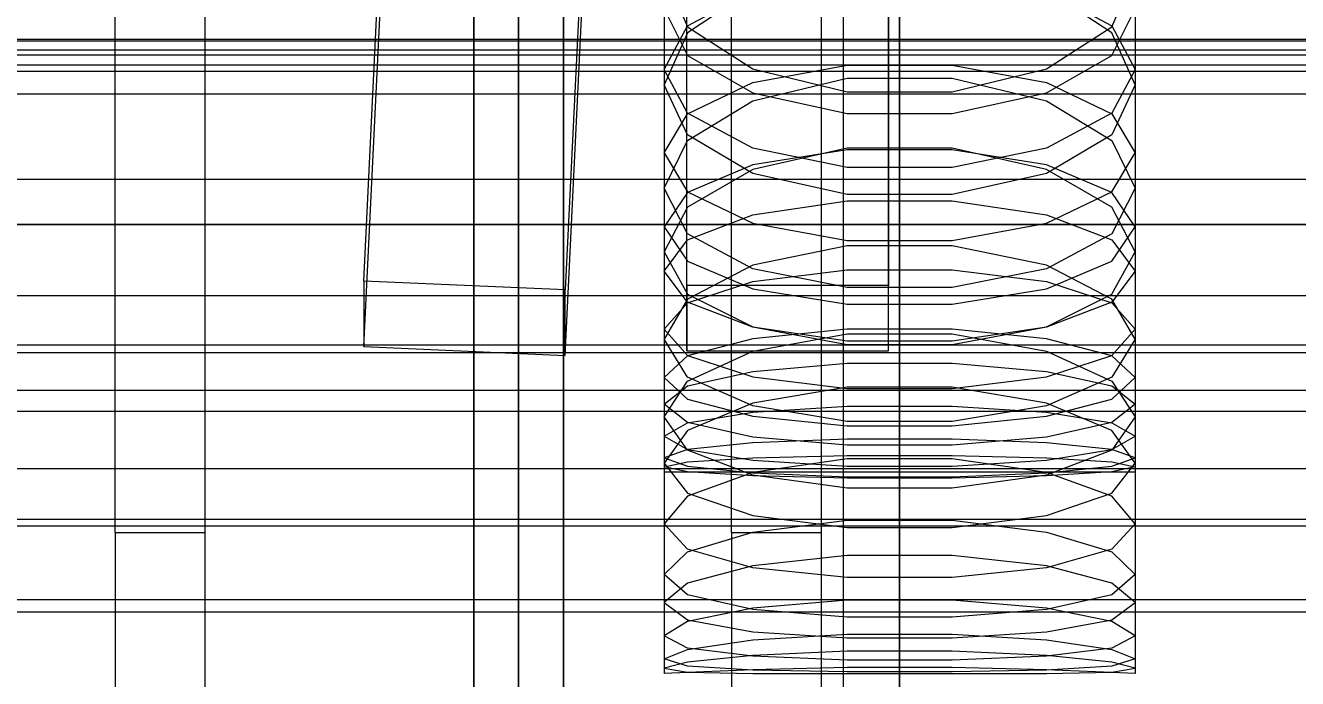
# Model space of a CAD drawing. Header units: millimetres. Extents: x -191664 to 191490, y -197311 to 10263.
# Drawn here: x -208 to -94.5, y -30667.7 to -30609.4 of the extents above; entities that cross this region are included whole.
import ezdxf

# ---------------------------------------------------------------- set-up
doc = ezdxf.new("R2010")
doc.units = ezdxf.units.MM
for name, color, linetype, lineweight in [('COTAS_USUARIO', 1, 'Continuous', 0), ('frontal_briquetadora', 7, 'Continuous', 0), ('frontal_C01', 7, 'Continuous', 0), ('frontal_C02', 7, 'Continuous', 0), ('frontal_C03', 7, 'Continuous', 0), ('frontal_mezcladora', 7, 'Continuous', 0), ('frontal_secador', 7, 'Continuous', 0)]:
    doc.layers.add(name, color=color, linetype=linetype, lineweight=lineweight)
doc.dimstyles.new('PLANTA_100', dxfattribs={"dimtxt": 250, "dimasz": 150, "dimexe": 150, "dimexo": 80, "dimgap": 100, "dimtad": 1, "dimtih": 1, "dimtoh": 1, "dimdec": 1, "dimdsep": 46, "dimcen": 0.09, "dimclrd": 1, "dimclre": 1, "dimclrt": 1, "dimadec": 0, "dimazin": 0, "dimtfac": 1, "dimtdec": 4, "dimtofl": 0, "dimtmove": 0, "dimatfit": 3, "dimfxl": 1, "dimtolj": 1, "dimtzin": 0, "dimarcsym": 0})

# ---------------------------------------------------------------- blocks, each defined once
blk = doc.blocks.new('*D108')
at = {"layer": 'COTAS_USUARIO', "color": 1, "lineweight": -2, "transparency": 16777216}
for p, q in [((-80, -30400), (-1350, -30400)), ((-1200, -31850), (-1200, -30550)), ((-80, -32000), (-1350, -32000))]:
    blk.add_line(p, q, dxfattribs=at)
at = {"layer": 'COTAS_USUARIO', "color": 1, "transparency": 16777216}
for points in [[(-1225, -30550), (-1175, -30550), (-1200, -30400)], [(-1225, -31850), (-1175, -31850), (-1200, -32000)]]:
    blk.add_solid(points, dxfattribs=at)
at = {"layer": 'Defpoints', "color": 0, "transparency": 16777216}
for p in [(-1200, -30400), (0, -30400), (0, -32000)]:
    blk.add_point(p, dxfattribs=at)
blk = doc.blocks.new('*D109')
at = {"layer": 'COTAS_USUARIO', "color": 1, "lineweight": -2, "transparency": 16777216}
for p, q in [((-80, -28700), (-1350, -28700)), ((-1200, -31850), (-1200, -28850)), ((-80, -32000), (-1350, -32000))]:
    blk.add_line(p, q, dxfattribs=at)
at = {"layer": 'COTAS_USUARIO', "color": 1, "transparency": 16777216}
for points in [[(-1225, -28850), (-1175, -28850), (-1200, -28700)], [(-1225, -31850), (-1175, -31850), (-1200, -32000)]]:
    blk.add_solid(points, dxfattribs=at)
at = {"layer": 'Defpoints', "color": 0, "transparency": 16777216}
for p in [(-1200, -28700), (0, -28700), (0, -32000)]:
    blk.add_point(p, dxfattribs=at)
blk = doc.blocks.new('*D110')
at = {"layer": 'COTAS_USUARIO', "color": 1, "lineweight": -2, "transparency": 16777216}
for p, q in [((-80, -30350), (-1350, -30350)), ((-1200, -31850), (-1200, -30500)), ((-80, -32000), (-1350, -32000))]:
    blk.add_line(p, q, dxfattribs=at)
at = {"layer": 'COTAS_USUARIO', "color": 1, "transparency": 16777216}
for points in [[(-1225, -30500), (-1175, -30500), (-1200, -30350)], [(-1225, -31850), (-1175, -31850), (-1200, -32000)]]:
    blk.add_solid(points, dxfattribs=at)
at = {"layer": 'Defpoints', "color": 0, "transparency": 16777216}
for p in [(-1200, -30350), (0, -30350), (0, -32000)]:
    blk.add_point(p, dxfattribs=at)
blk = doc.blocks.new('*D111')
at = {"layer": 'COTAS_USUARIO', "color": 1, "lineweight": -2, "transparency": 16777216}
for p, q in [((-80, -27700), (-1350, -27700)), ((-1200, -31850), (-1200, -27850)), ((-80, -32000), (-1350, -32000))]:
    blk.add_line(p, q, dxfattribs=at)
at = {"layer": 'COTAS_USUARIO', "color": 1, "transparency": 16777216}
for points in [[(-1225, -27850), (-1175, -27850), (-1200, -27700)], [(-1225, -31850), (-1175, -31850), (-1200, -32000)]]:
    blk.add_solid(points, dxfattribs=at)
at = {"layer": 'Defpoints', "color": 0, "transparency": 16777216}
for p in [(-1200, -27700), (0, -27700), (0, -32000)]:
    blk.add_point(p, dxfattribs=at)
blk = doc.blocks.new('*D121')
at = {"layer": 'COTAS_USUARIO', "color": 1, "lineweight": -2, "transparency": 16777216}
for p, q in [((-80, -29000), (-1350, -29000)), ((-1200, -31850), (-1200, -29150)), ((-80, -32000), (-1350, -32000))]:
    blk.add_line(p, q, dxfattribs=at)
at = {"layer": 'COTAS_USUARIO', "color": 1, "transparency": 16777216}
for points in [[(-1225, -29150), (-1175, -29150), (-1200, -29000)], [(-1225, -31850), (-1175, -31850), (-1200, -32000)]]:
    blk.add_solid(points, dxfattribs=at)
at = {"layer": 'Defpoints', "color": 0, "transparency": 16777216}
for p in [(-1200, -29000), (0, -29000), (0, -32000)]:
    blk.add_point(p, dxfattribs=at)

msp = doc.modelspace()

# ---------------------------------------------------------------- linework, layer by layer
at = {"layer": 'frontal_briquetadora', "color": 8, "true_color": 0x728089}
for p, q in [((-164, -30454.15), (-164, -30698)), ((-160, -30698), (-160, -30454.15)), ((-164, -30719.29), (-164, -30492.29))]:
    msp.add_line(p, q, dxfattribs=at)
at = {"layer": 'frontal_briquetadora', "color": 254, "true_color": 0xd5dbd6}
for p, q in [((-160, -30478.15), (-160, -30722)), ((-160, -30727.14), (-160, -30483.29))]:
    msp.add_line(p, q, dxfattribs=at)
at = {"layer": 'frontal_briquetadora', "color": 250, "true_color": 0x30373b}
for p, q in [((-160, -30483.29), (-160, -30715.65)), ((-160, -30722.08), (-160, -30489.72))]:
    msp.add_line(p, q, dxfattribs=at)
at = {"layer": 'frontal_briquetadora', "color": 252, "true_color": 0x77858c}
for p, q in [((-160, -30489.72), (-160, -30716.72)), ((-160, -30719.29), (-160, -30492.29))]:
    msp.add_line(p, q, dxfattribs=at)
at = {"layer": 'frontal_briquetadora', "color": 8, "true_color": 0x64747c}
for p, q in [((-168, -30713.16), (-168, -30492.29)), ((-160, -30492.29), (-160, -30713.16)), ((-168, -30497.43), (-168, -30718.3)), ((-160, -30718.3), (-160, -30497.43))]:
    msp.add_line(p, q, dxfattribs=at)
at = {"layer": 'frontal_briquetadora', "color": 9, "true_color": 0xb9c3c2}
for p, q in [((-151, -30599.11), (-151, -30614.7)), ((-109, -30599.11), (-109, -30614.7)), ((-151, -30604.67), (-148.92, -30609.51)), ((-111.08, -30609.51), (-109, -30604.67)), ((-143.09, -30606.19), (-148.92, -30610.05)), ((-148.92, -30609.42), (-143.09, -30606.3)), ((-111.08, -30610.05), (-116.91, -30606.19)), ((-116.91, -30606.3), (-111.08, -30609.42)), ((-160, -30607.55), (-160, -30617.66)), ((-160, -30607.88), (-160, -30617.96)), ((-160, -30618.26), (-160, -30608.21)), ((-151, -30607.9), (-151, -30623.91)), ((-151, -30607.9), (-148.92, -30612.06)), ((-111.08, -30612.06), (-109, -30607.9)), ((-109, -30607.9), (-109, -30623.91)), ((-151, -30613.32), (-148.92, -30609.42)), ((-148.92, -30610.05), (-151, -30614.7)), ((-148.92, -30609.51), (-143.09, -30613.27)), ((-116.91, -30613.27), (-111.08, -30609.51)), ((-111.08, -30609.42), (-109, -30613.32)), ((-109, -30614.7), (-111.08, -30610.05)), ((-148.92, -30612.06), (-143.09, -30615.4)), ((-116.91, -30615.4), (-111.08, -30612.06)), ((-151, -30613.32), (-151, -30629.59)), ((-148.92, -30617.21), (-151, -30613.32)), ((-143.09, -30614.48), (-134.67, -30612.93)), ((-143.09, -30613.27), (-134.67, -30615.31)), ((-134.67, -30612.93), (-125.33, -30612.93)), ((-125.33, -30612.93), (-116.91, -30614.48)), ((-125.33, -30615.31), (-116.91, -30613.27)), ((-109, -30613.32), (-111.08, -30617.21)), ((-109, -30613.32), (-109, -30629.59)), ((-148.92, -30617.28), (-143.09, -30614.48)), ((-143.09, -30616.11), (-134.67, -30614.08)), ((-134.67, -30614.08), (-125.33, -30614.08)), ((-125.33, -30614.08), (-116.91, -30616.11)), ((-116.91, -30614.48), (-111.08, -30617.28)), ((-148.92, -30619.16), (-151, -30614.7)), ((-143.09, -30615.4), (-134.67, -30617.26)), ((-134.67, -30615.31), (-125.33, -30615.31)), ((-125.33, -30617.26), (-116.91, -30615.4)), ((-109, -30614.7), (-111.08, -30619.16)), ((-148.92, -30619.66), (-143.09, -30616.11)), ((-116.91, -30616.11), (-111.08, -30619.66)), ((-160, -30617.66), (-160, -30626.89)), ((-160, -30617.96), (-160, -30627.16)), ((-151, -30620.76), (-148.92, -30617.28)), ((-143.09, -30620.34), (-148.92, -30617.21)), ((-134.67, -30617.26), (-125.33, -30617.26)), ((-111.08, -30617.21), (-116.91, -30620.34)), ((-111.08, -30617.28), (-109, -30620.76)), ((-160, -30627.44), (-160, -30618.26)), ((-151, -30623.91), (-148.92, -30619.66)), ((-143.09, -30622.61), (-148.92, -30619.16)), ((-111.08, -30619.16), (-116.91, -30622.61)), ((-111.08, -30619.66), (-109, -30623.91)), ((-151, -30620.76), (-151, -30637.39)), ((-151, -30620.76), (-148.92, -30624.25)), ((-134.67, -30622.07), (-143.09, -30620.34)), ((-134.67, -30620.35), (-143.09, -30622.26)), ((-134.67, -30620.48), (-143.09, -30621.84)), ((-125.33, -30620.35), (-134.67, -30620.35)), ((-125.33, -30620.48), (-134.67, -30620.48)), ((-116.91, -30620.34), (-125.33, -30622.07)), ((-116.91, -30622.26), (-125.33, -30620.35)), ((-116.91, -30621.84), (-125.33, -30620.48)), ((-111.08, -30624.25), (-109, -30620.76)), ((-109, -30620.76), (-109, -30637.39)), ((-143.09, -30621.84), (-148.92, -30624.3)), ((-143.09, -30622.26), (-148.92, -30625.6)), ((-125.33, -30622.07), (-134.67, -30622.07)), ((-111.08, -30624.3), (-116.91, -30621.84)), ((-111.08, -30625.6), (-116.91, -30622.26)), ((-134.67, -30624.47), (-143.09, -30622.61)), ((-116.91, -30622.61), (-125.33, -30624.47)), ((-148.92, -30627.98), (-151, -30623.91)), ((-148.92, -30624.3), (-151, -30627.37)), ((-148.92, -30624.25), (-143.09, -30627.04)), ((-125.33, -30624.47), (-134.67, -30624.47)), ((-116.91, -30627.04), (-111.08, -30624.25)), ((-109, -30623.91), (-111.08, -30627.98)), ((-109, -30627.37), (-111.08, -30624.3)), ((-148.92, -30625.6), (-151, -30629.59)), ((-143.09, -30626.29), (-134.67, -30625.05)), ((-134.67, -30625.05), (-125.33, -30625.05)), ((-125.33, -30625.05), (-116.91, -30626.29)), ((-109, -30629.59), (-111.08, -30625.6)), ((-160, -30626.89), (-160, -30635.22)), ((-148.92, -30628.52), (-143.09, -30626.29)), ((-143.09, -30627.04), (-134.67, -30628.6)), ((-125.33, -30628.6), (-116.91, -30627.04)), ((-116.91, -30626.29), (-111.08, -30628.52)), ((-160, -30627.16), (-160, -30635.46)), ((-160, -30635.71), (-160, -30627.44)), ((-151, -30627.37), (-151, -30644.32)), ((-151, -30627.37), (-148.92, -30630.44)), ((-143.09, -30631.11), (-148.92, -30627.98)), ((-111.08, -30627.98), (-116.91, -30631.11)), ((-111.08, -30630.44), (-109, -30627.37)), ((-109, -30627.37), (-109, -30644.32)), ((-151, -30631.31), (-148.92, -30628.52)), ((-134.67, -30629.06), (-143.09, -30630.79)), ((-134.67, -30628.6), (-125.33, -30628.6)), ((-125.33, -30629.06), (-134.67, -30629.06)), ((-116.91, -30630.79), (-125.33, -30629.06)), ((-111.08, -30628.52), (-109, -30631.31)), ((-151, -30629.59), (-148.92, -30633.39)), ((-148.92, -30630.44), (-143.09, -30632.9)), ((-116.91, -30632.9), (-111.08, -30630.44)), ((-111.08, -30633.39), (-109, -30629.59)), ((-151, -30631.31), (-151, -30648.45)), ((-148.92, -30634.1), (-151, -30631.31)), ((-143.09, -30630.79), (-148.92, -30633.81)), ((-134.67, -30632.79), (-143.09, -30631.11)), ((-143.09, -30632.25), (-134.67, -30631.2)), ((-134.67, -30631.2), (-125.33, -30631.2)), ((-116.91, -30631.11), (-125.33, -30632.79)), ((-125.33, -30631.2), (-116.91, -30632.25)), ((-111.08, -30633.81), (-116.91, -30630.79)), ((-109, -30631.31), (-111.08, -30634.1)), ((-109, -30631.31), (-109, -30648.45)), ((-148.92, -30634.14), (-143.09, -30632.25)), ((-116.91, -30632.25), (-111.08, -30634.14)), ((-148.92, -30633.81), (-151, -30637.39)), ((-148.92, -30633.39), (-143.09, -30636.3)), ((-143.09, -30632.9), (-134.67, -30634.27)), ((-125.33, -30632.79), (-134.67, -30632.79)), ((-125.33, -30634.27), (-116.91, -30632.9)), ((-116.91, -30636.3), (-111.08, -30633.39)), ((-109, -30637.39), (-111.08, -30633.81)), ((-151, -30636.5), (-148.92, -30634.14)), ((-143.09, -30636.33), (-148.92, -30634.1)), ((-134.67, -30634.27), (-125.33, -30634.27)), ((-111.08, -30634.1), (-116.91, -30636.33)), ((-111.08, -30634.14), (-109, -30636.5)), ((-160, -30635.22), (-160, -30642.62)), ((-160, -30635.46), (-160, -30642.83)), ((-160, -30643.05), (-160, -30635.71)), ((-151, -30636.5), (-151, -30653.88)), ((-151, -30636.5), (-148.92, -30638.86)), ((-143.09, -30636.3), (-134.67, -30637.86)), ((-134.67, -30637.57), (-143.09, -30636.33)), ((-134.67, -30636.49), (-143.09, -30637.35)), ((-143.09, -30638.47), (-134.67, -30636.92)), ((-125.33, -30636.49), (-134.67, -30636.49)), ((-134.67, -30636.92), (-125.33, -30636.92)), ((-125.33, -30637.86), (-116.91, -30636.3)), ((-116.91, -30636.33), (-125.33, -30637.57)), ((-116.91, -30637.35), (-125.33, -30636.49)), ((-125.33, -30636.92), (-116.91, -30638.47)), ((-111.08, -30638.86), (-109, -30636.5)), ((-109, -30636.5), (-109, -30653.88)), ((-148.92, -30640.78), (-151, -30637.39)), ((-143.09, -30637.35), (-148.92, -30638.89)), ((-125.33, -30637.57), (-134.67, -30637.57)), ((-134.67, -30637.86), (-125.33, -30637.86)), ((-111.08, -30638.89), (-116.91, -30637.35)), ((-109, -30637.39), (-111.08, -30640.78)), ((-148.92, -30638.89), (-151, -30640.82)), ((-148.92, -30641.15), (-143.09, -30638.47)), ((-148.92, -30638.86), (-143.09, -30640.75)), ((-143.09, -30640.27), (-134.67, -30639.54)), ((-134.67, -30639.54), (-125.33, -30639.54)), ((-125.33, -30639.54), (-116.91, -30640.27)), ((-116.91, -30638.47), (-111.08, -30641.15)), ((-116.91, -30640.75), (-111.08, -30638.86)), ((-109, -30640.82), (-111.08, -30638.89)), ((-148.92, -30641.57), (-143.09, -30640.27)), ((-116.91, -30640.27), (-111.08, -30641.57)), ((-151, -30640.82), (-151, -30658.41)), ((-151, -30640.82), (-148.92, -30642.74)), ((-151, -30644.32), (-148.92, -30641.15)), ((-151, -30643.2), (-148.92, -30641.57)), ((-143.09, -30643.36), (-148.92, -30640.78)), ((-143.09, -30640.75), (-134.67, -30641.8)), ((-134.67, -30641.67), (-143.09, -30643.1)), ((-125.33, -30641.67), (-134.67, -30641.67)), ((-134.67, -30641.8), (-125.33, -30641.8)), ((-125.33, -30641.8), (-116.91, -30640.75)), ((-116.91, -30643.1), (-125.33, -30641.67)), ((-111.08, -30640.78), (-116.91, -30643.36)), ((-111.08, -30642.74), (-109, -30640.82)), ((-111.08, -30641.15), (-109, -30644.32)), ((-111.08, -30641.57), (-109, -30643.2)), ((-109, -30640.82), (-109, -30658.41)), ((-160, -30642.62), (-160, -30649.07)), ((-160, -30642.83), (-160, -30649.26)), ((-148.92, -30642.74), (-143.09, -30644.28)), ((-116.91, -30644.28), (-111.08, -30642.74)), ((-160, -30649.45), (-160, -30643.05)), ((-151, -30643.2), (-151, -30660.91)), ((-148.92, -30644.84), (-151, -30643.2)), ((-143.09, -30643.1), (-148.92, -30645.56)), ((-148.92, -30644.86), (-143.09, -30643.91)), ((-134.67, -30644.73), (-143.09, -30643.36)), ((-143.09, -30643.91), (-134.67, -30643.38)), ((-134.67, -30643.38), (-125.33, -30643.38)), ((-116.91, -30643.36), (-125.33, -30644.73)), ((-125.33, -30643.38), (-116.91, -30643.91)), ((-111.08, -30645.56), (-116.91, -30643.1)), ((-116.91, -30643.91), (-111.08, -30644.86)), ((-109, -30643.2), (-111.08, -30644.84)), ((-109, -30643.2), (-109, -30660.91)), ((-148.92, -30647.29), (-151, -30644.32)), ((-151, -30646.05), (-148.92, -30644.86)), ((-143.09, -30646.14), (-148.92, -30644.84)), ((-143.09, -30644.28), (-134.67, -30645.14)), ((-125.33, -30644.73), (-134.67, -30644.73)), ((-134.67, -30645.14), (-125.33, -30645.14)), ((-125.33, -30645.14), (-116.91, -30644.28)), ((-111.08, -30644.84), (-116.91, -30646.14)), ((-109, -30644.32), (-111.08, -30647.29)), ((-111.08, -30644.86), (-109, -30646.05)), ((-148.92, -30645.56), (-151, -30648.45)), ((-151, -30646.05), (-151, -30663.89)), ((-151, -30646.05), (-148.92, -30647.24)), ((-134.67, -30646.87), (-143.09, -30646.14)), ((-134.67, -30646.33), (-143.09, -30646.66)), ((-125.33, -30646.33), (-134.67, -30646.33)), ((-116.91, -30646.14), (-125.33, -30646.87)), ((-116.91, -30646.66), (-125.33, -30646.33)), ((-109, -30648.45), (-111.08, -30645.56)), ((-111.08, -30647.24), (-109, -30646.05)), ((-109, -30646.05), (-109, -30663.89)), ((-148.92, -30647.25), (-151, -30648)), ((-143.09, -30646.66), (-148.92, -30647.25)), ((-148.92, -30647.24), (-143.09, -30648.19)), ((-143.09, -30649.53), (-148.92, -30647.29)), ((-125.33, -30646.87), (-134.67, -30646.87)), ((-111.08, -30647.25), (-116.91, -30646.66)), ((-116.91, -30648.19), (-111.08, -30647.24)), ((-111.08, -30647.29), (-116.91, -30649.53)), ((-109, -30648), (-111.08, -30647.25)), ((-151, -30648), (-151, -30665.94)), ((-151, -30648), (-148.92, -30648.74)), ((-151, -30648.8), (-148.92, -30648.35)), ((-151, -30648.45), (-148.92, -30651.13)), ((-148.92, -30648.35), (-143.09, -30647.99)), ((-143.09, -30647.99), (-134.67, -30647.79)), ((-134.67, -30648.07), (-143.09, -30649.3)), ((-143.09, -30648.19), (-134.67, -30648.72)), ((-134.67, -30647.79), (-125.33, -30647.79)), ((-125.33, -30648.07), (-134.67, -30648.07)), ((-125.33, -30647.79), (-116.91, -30647.99)), ((-116.91, -30649.3), (-125.33, -30648.07)), ((-125.33, -30648.72), (-116.91, -30648.19)), ((-116.91, -30647.99), (-111.08, -30648.35)), ((-111.08, -30648.74), (-109, -30648)), ((-111.08, -30648.35), (-109, -30648.8)), ((-111.08, -30651.13), (-109, -30648.45)), ((-109, -30648), (-109, -30665.94)), ((-160, -30649.07), (-160, -30654.57)), ((-160, -30649.26), (-160, -30654.73)), ((-160, -30654.88), (-160, -30649.45)), ((-151, -30648.8), (-151, -30666.78)), ((-148.92, -30649.25), (-151, -30648.8)), ((-151, -30649.25), (-151, -30667.25)), ((-151, -30649.25), (-148.92, -30649.25)), ((-148.92, -30648.74), (-143.09, -30649.34)), ((-148.92, -30649.25), (-143.09, -30649.25)), ((-143.09, -30649.6), (-148.92, -30649.25)), ((-143.09, -30649.3), (-148.92, -30651.42)), ((-143.09, -30649.25), (-134.67, -30649.25)), ((-143.09, -30649.34), (-134.67, -30649.67)), ((-134.67, -30650.71), (-143.09, -30649.53)), ((-134.67, -30649.8), (-143.09, -30649.6)), ((-134.67, -30648.72), (-125.33, -30648.72)), ((-134.67, -30649.25), (-125.33, -30649.25)), ((-134.67, -30649.67), (-125.33, -30649.67)), ((-125.33, -30649.25), (-116.91, -30649.25)), ((-125.33, -30649.67), (-116.91, -30649.34)), ((-116.91, -30649.53), (-125.33, -30650.71)), ((-116.91, -30649.6), (-125.33, -30649.8)), ((-116.91, -30649.34), (-111.08, -30648.74)), ((-116.91, -30649.25), (-111.08, -30649.25)), ((-111.08, -30649.25), (-116.91, -30649.6)), ((-111.08, -30651.42), (-116.91, -30649.3)), ((-109, -30648.8), (-111.08, -30649.25)), ((-111.08, -30649.25), (-109, -30649.25)), ((-109, -30648.8), (-109, -30666.78)), ((-109, -30649.25), (-109, -30667.25)), ((-125.33, -30649.8), (-134.67, -30649.8)), ((-125.33, -30650.71), (-134.67, -30650.71)), ((-148.92, -30651.42), (-151, -30653.88)), ((-148.92, -30651.13), (-143.09, -30653.14)), ((-116.91, -30653.14), (-111.08, -30651.13)), ((-109, -30653.88), (-111.08, -30651.42)), ((-143.09, -30653.14), (-134.67, -30654.2)), ((-125.33, -30654.2), (-116.91, -30653.14)), ((-148.92, -30656.14), (-151, -30653.88)), ((-143.09, -30654.61), (-134.67, -30653.56)), ((-134.67, -30653.56), (-125.33, -30653.56)), ((-134.67, -30654.2), (-125.33, -30654.2)), ((-125.33, -30653.56), (-116.91, -30654.61)), ((-109, -30653.88), (-111.08, -30656.14)), ((-160, -30654.57), (-160, -30659.1)), ((-160, -30654.73), (-160, -30659.22)), ((-160, -30659.35), (-160, -30654.88)), ((-148.92, -30656.38), (-143.09, -30654.61)), ((-116.91, -30654.61), (-111.08, -30656.38)), ((-151, -30658.41), (-148.92, -30656.38)), ((-143.09, -30657.8), (-148.92, -30656.14)), ((-111.08, -30656.14), (-116.91, -30657.8)), ((-111.08, -30656.38), (-109, -30658.41)), ((-143.09, -30657.64), (-148.92, -30659.18)), ((-134.67, -30656.72), (-143.09, -30657.64)), ((-125.33, -30656.72), (-134.67, -30656.72)), ((-116.91, -30657.64), (-125.33, -30656.72)), ((-111.08, -30659.18), (-116.91, -30657.64)), ((-148.92, -30660.23), (-151, -30658.41)), ((-134.67, -30658.67), (-143.09, -30657.8)), ((-125.33, -30658.67), (-134.67, -30658.67)), ((-116.91, -30657.8), (-125.33, -30658.67)), ((-109, -30658.41), (-111.08, -30660.23)), ((-160, -30659.1), (-160, -30662.63)), ((-160, -30659.22), (-160, -30662.73)), ((-160, -30662.82), (-160, -30659.35)), ((-148.92, -30659.18), (-151, -30660.91)), ((-109, -30660.91), (-111.08, -30659.18)), ((-151, -30660.91), (-148.92, -30662.44)), ((-143.09, -30661.54), (-148.92, -30660.23)), ((-134.67, -30660.69), (-143.09, -30661.41)), ((-125.33, -30660.69), (-134.67, -30660.69)), ((-116.91, -30661.41), (-125.33, -30660.69)), ((-111.08, -30660.23), (-116.91, -30661.54)), ((-111.08, -30662.44), (-109, -30660.91)), ((-143.09, -30661.41), (-148.92, -30662.6)), ((-134.67, -30662.21), (-143.09, -30661.54)), ((-125.33, -30662.21), (-134.67, -30662.21)), ((-116.91, -30661.54), (-125.33, -30662.21)), ((-111.08, -30662.6), (-116.91, -30661.41)), ((-160, -30662.63), (-160, -30665.17)), ((-160, -30662.73), (-160, -30665.24)), ((-160, -30665.3), (-160, -30662.82)), ((-148.92, -30662.6), (-151, -30663.89)), ((-148.92, -30662.44), (-143.09, -30663.51)), ((-116.91, -30663.51), (-111.08, -30662.44)), ((-109, -30663.89), (-111.08, -30662.6)), ((-148.92, -30664.98), (-151, -30663.89)), ((-148.92, -30665.09), (-143.09, -30664.25)), ((-143.09, -30663.51), (-134.67, -30664.05)), ((-143.09, -30664.25), (-134.67, -30663.73)), ((-134.67, -30663.73), (-125.33, -30663.73)), ((-134.67, -30664.05), (-125.33, -30664.05)), ((-125.33, -30664.05), (-116.91, -30663.51)), ((-125.33, -30663.73), (-116.91, -30664.25)), ((-116.91, -30664.25), (-111.08, -30665.09)), ((-109, -30663.89), (-111.08, -30664.98)), ((-160, -30665.17), (-160, -30666.71)), ((-160, -30665.24), (-160, -30666.75)), ((-160, -30666.78), (-160, -30665.3)), ((-151, -30665.94), (-148.92, -30665.09)), ((-143.09, -30665.7), (-148.92, -30664.98)), ((-143.09, -30665.63), (-148.92, -30666.22)), ((-134.67, -30665.24), (-143.09, -30665.63)), ((-125.33, -30665.24), (-134.67, -30665.24)), ((-116.91, -30665.63), (-125.33, -30665.24)), ((-111.08, -30664.98), (-116.91, -30665.7)), ((-111.08, -30666.22), (-116.91, -30665.63)), ((-111.08, -30665.09), (-109, -30665.94)), ((-160, -30666.71), (-160, -30667.25)), ((-160, -30666.75), (-160, -30667.25)), ((-160, -30667.25), (-160, -30666.78)), ((-148.92, -30666.58), (-151, -30665.94)), ((-148.92, -30666.22), (-151, -30666.78)), ((-151, -30666.78), (-148.92, -30667.12)), ((-143.09, -30666.94), (-148.92, -30666.58)), ((-134.67, -30666.04), (-143.09, -30665.7)), ((-134.67, -30666.72), (-143.09, -30666.91)), ((-125.33, -30666.04), (-134.67, -30666.04)), ((-125.33, -30666.72), (-134.67, -30666.72)), ((-116.91, -30665.7), (-125.33, -30666.04)), ((-116.91, -30666.91), (-125.33, -30666.72)), ((-111.08, -30666.58), (-116.91, -30666.94)), ((-109, -30665.94), (-111.08, -30666.58)), ((-109, -30666.78), (-111.08, -30666.22)), ((-111.08, -30667.12), (-109, -30666.78)), ((-148.92, -30667.14), (-151, -30667.25)), ((-143.09, -30666.91), (-148.92, -30667.14)), ((-148.92, -30667.12), (-143.09, -30667.24)), ((-134.67, -30667.08), (-143.09, -30666.94)), ((-143.09, -30667.24), (-134.67, -30667.25)), ((-125.33, -30667.08), (-134.67, -30667.08)), ((-134.67, -30667.25), (-125.33, -30667.25)), ((-116.91, -30666.94), (-125.33, -30667.08)), ((-125.33, -30667.25), (-116.91, -30667.24)), ((-111.08, -30667.14), (-116.91, -30666.91)), ((-116.91, -30667.24), (-111.08, -30667.12)), ((-109, -30667.25), (-111.08, -30667.14))]:
    msp.add_line(p, q, dxfattribs=at)
at = {"layer": 'frontal_C01', "color": 139, "true_color": 0x345e4e}
for p, q in [((-130, -30740.44), (-130, -30428.25)), ((-130, -30433.94), (-130, -30746.13))]:
    msp.add_line(p, q, dxfattribs=at)
at = {"layer": 'frontal_C01', "color": 139, "true_color": 0x354b57}
msp.add_line((-450, -30612.02), (450, -30612.02), dxfattribs=at)
at = {"layer": 'frontal_C02', "color": 139, "true_color": 0x345e4e}
for p, q in [((-130, -30822.8), (-130, -30537.97)), ((-130, -30543.72), (-130, -30828.54))]:
    msp.add_line(p, q, dxfattribs=at)
at = {"layer": 'frontal_C02', "color": 139, "true_color": 0x354b57}
for p, q in [((-177.81, -30632.21), (-174.94, -30572.83)), ((-156.96, -30573.62), (-159.83, -30633)), ((-177.81, -30638.05), (-174.94, -30578.68)), ((-159.83, -30638.85), (-156.96, -30579.47)), ((-149, -30632.6), (-149, -30587.08)), ((-131, -30587.08), (-131, -30632.6)), ((-149, -30638.45), (-149, -30592.93)), ((-131, -30638.45), (-131, -30592.93)), ((-450, -30615.49), (450, -30615.49)), ((450, -30627.18), (-450, -30627.18)), ((-425, -30627.14), (425, -30627.14)), ((-159.83, -30633), (-177.81, -30632.21)), ((-177.81, -30632.21), (-177.81, -30638.05)), ((-131, -30632.6), (-149, -30632.6)), ((-149, -30632.6), (-149, -30638.45)), ((-131, -30638.45), (-131, -30632.6)), ((-159.83, -30638.85), (-159.83, -30633)), ((-177.81, -30638.05), (-159.83, -30638.85)), ((-149, -30638.45), (-131, -30638.45)), ((425, -30638.62), (-425, -30638.62)), ((425, -30641.99), (-425, -30641.99)), ((450, -30648.96), (-450, -30648.96)), ((-425, -30653.47), (425, -30653.47)), ((-450, -30660.65), (450, -30660.65))]:
    msp.add_line(p, q, dxfattribs=at)
at = {"layer": 'frontal_C03', "color": 252, "true_color": 0x83939a}
for p, q in [((-250, -30610.61), (250, -30610.61)), ((-250, -30610.76), (250, -30610.76)), ((-250, -30611.55), (250, -30611.55))]:
    msp.add_line(p, q, dxfattribs=at)
at = {"layer": 'frontal_mezcladora', "color": 250, "true_color": 0x33393d}
for p, q in [((-200, -30654.65), (-200, -30590)), ((-192, -30590), (-192, -30654.65)), ((-145, -30654.65), (-145, -30590)), ((-137, -30590), (-137, -30654.65)), ((-420, -30637.9), (240, -30637.9)), ((-200, -30654.65), (-200, -30709.47)), ((-200, -30654.65), (-192, -30654.65)), ((-192, -30654.65), (-192, -30709.47)), ((-145, -30654.65), (-145, -30709.47)), ((-145, -30654.65), (-137, -30654.65)), ((-137, -30654.65), (-137, -30709.47))]:
    msp.add_line(p, q, dxfattribs=at)
at = {"layer": 'frontal_secador', "color": 142, "true_color": 0x159eb4}
msp.add_line((-135, -30895), (-135, -30605), dxfattribs=at)
at = {"layer": 'frontal_secador', "color": 253, "true_color": 0xa4b0b5}
for p, q in [((1250, -30612.92), (-1250, -30612.92)), ((1360, -30613.5), (-1360, -30613.5)), ((1360, -30623.15), (-1360, -30623.15)), ((-1360, -30633.5), (1360, -30633.5)), ((-1250, -30633.5), (1250, -30633.5)), ((1360, -30643.85), (-1360, -30643.85)), ((1360, -30653.5), (-1360, -30653.5)), ((1250, -30654.08), (-1250, -30654.08)), ((1360, -30661.78), (-1360, -30661.78))]:
    msp.add_line(p, q, dxfattribs=at)

# ---------------------------------------------------------------- dimensions: what is measured, and where the dimension line sits
at = {"layer": 'COTAS_USUARIO'}
for p2, picture, middle in [((0, -27700), '*D111', (-1200, -29850)), ((0, -28700), '*D109', (-1200, -30350)), ((0, -29000), '*D121', (-1200, -30500)), ((0, -30350), '*D110', (-1200, -31175)), ((0, -30400), '*D108', (-1200, -31200))]:
    dim = msp.add_aligned_dim(p1=(0, -32000), p2=p2, distance=1200, dimstyle='PLANTA_100', dxfattribs=at)
    dim.commit()
    dim.dimension.update_dxf_attribs({"geometry": picture, "text_midpoint": middle})

doc.saveas('drawing.dxf')
